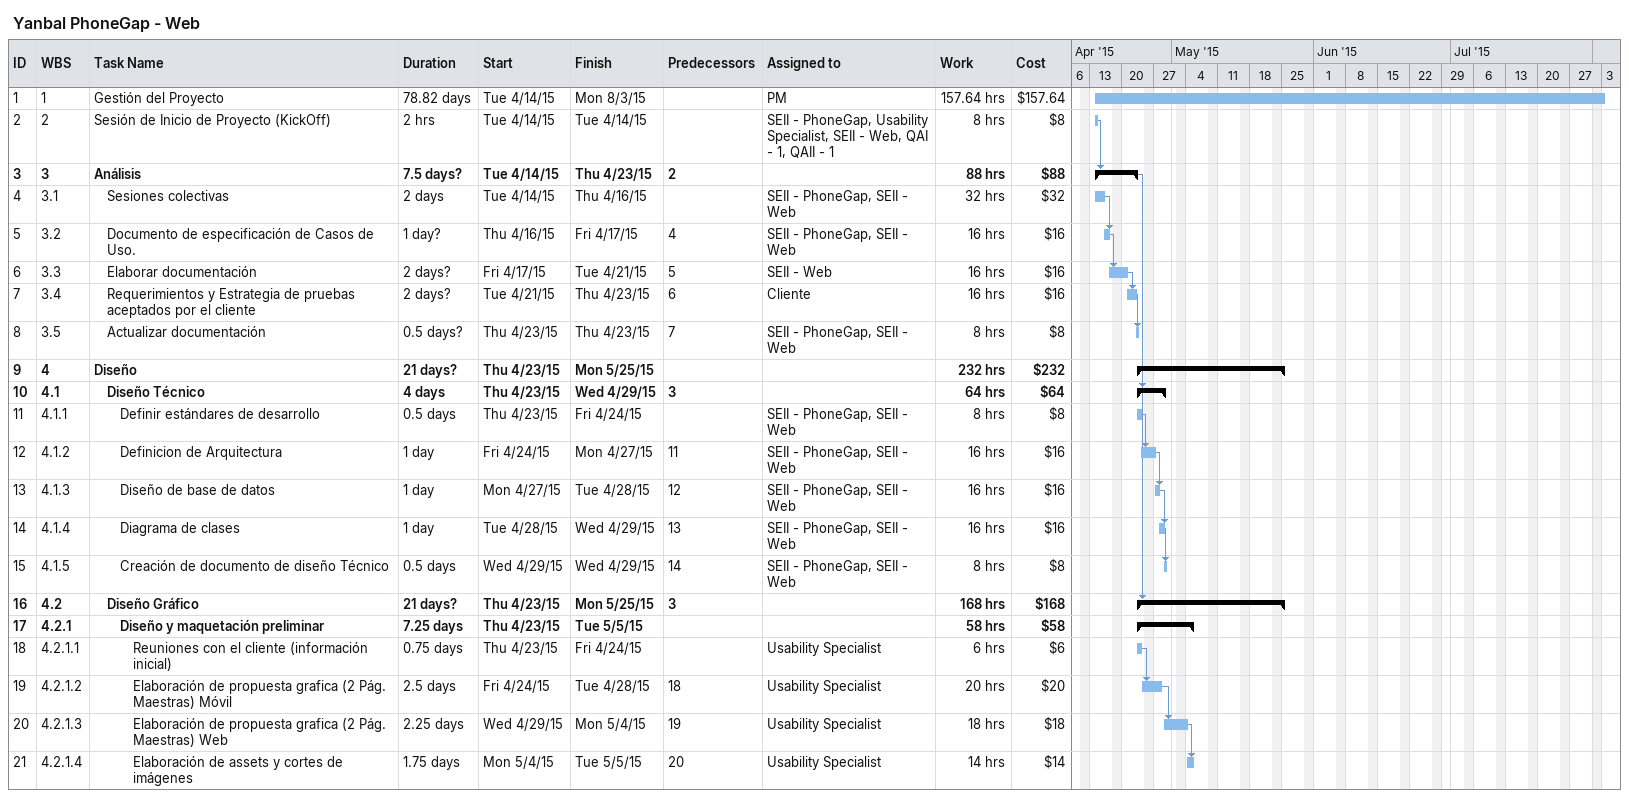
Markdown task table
Yanbal PhoneGap - Web

| ID | WBS | Task | Duration | Start | Finish | Predecessors | Resources | Work (h) | Cost ($) |
|---|---|---|---|---|---|---|---|---|---|
| 1 | 1 | Gestión del Proyecto | 78.82d | 2015-04-14 | 2015-08-03 |  | PM | 157.64 | 157.64 |
| 2 | 2 | Sesión de Inicio de Proyecto (KickOff) | 2h | 2015-04-14 | 2015-04-14 |  | SEII - PhoneGap, Usability Specialist, SEII - Web, QAI - 1, QAII - 1 | 8 | 8 |
| 3 | 3 | **Análisis** | 7.5d? | 2015-04-14 | 2015-04-23 | 2 |  | 88 | 88 |
| 4 | 3.1 | Sesiones colectivas | 2d | 2015-04-14 | 2015-04-16 |  | SEII - PhoneGap, SEII - Web | 32 | 32 |
| 5 | 3.2 | Documento de especificación de Casos de Uso. | 1d? | 2015-04-16 | 2015-04-17 | 4 | SEII - PhoneGap, SEII - Web | 16 | 16 |
| 6 | 3.3 | Elaborar documentación | 2d? | 2015-04-17 | 2015-04-21 | 5 | SEII - Web | 16 | 16 |
| 7 | 3.4 | Requerimientos y Estrategia de pruebas aceptados por el cliente | 2d? | 2015-04-21 | 2015-04-23 | 6 | Cliente | 16 | 16 |
| 8 | 3.5 | Actualizar documentación | 0.5d? | 2015-04-23 | 2015-04-23 | 7 | SEII - PhoneGap, SEII - Web | 8 | 8 |
| 9 | 4 | **Diseño** | 21d? | 2015-04-23 | 2015-05-25 |  |  | 232 | 232 |
| 10 | 4.1 | **Diseño Técnico** | 4d | 2015-04-23 | 2015-04-29 | 3 |  | 64 | 64 |
| 11 | 4.1.1 | Definir estándares de desarrollo | 0.5d | 2015-04-23 | 2015-04-24 |  | SEII - PhoneGap, SEII - Web | 8 | 8 |
| 12 | 4.1.2 | Definicion de Arquitectura | 1d | 2015-04-24 | 2015-04-27 | 11 | SEII - PhoneGap, SEII - Web | 16 | 16 |
| 13 | 4.1.3 | Diseño de base de datos | 1d | 2015-04-27 | 2015-04-28 | 12 | SEII - PhoneGap, SEII - Web | 16 | 16 |
| 14 | 4.1.4 | Diagrama de clases | 1d | 2015-04-28 | 2015-04-29 | 13 | SEII - PhoneGap, SEII - Web | 16 | 16 |
| 15 | 4.1.5 | Creación de documento de diseño Técnico | 0.5d | 2015-04-29 | 2015-04-29 | 14 | SEII - PhoneGap, SEII - Web | 8 | 8 |
| 16 | 4.2 | **Diseño Gráfico** | 21d? | 2015-04-23 | 2015-05-25 | 3 |  | 168 | 168 |
| 17 | 4.2.1 | **Diseño y maquetación preliminar** | 7.25d | 2015-04-23 | 2015-05-05 |  |  | 58 | 58 |
| 18 | 4.2.1.1 | Reuniones con el cliente (información inicial) | 0.75d | 2015-04-23 | 2015-04-24 |  | Usability Specialist | 6 | 6 |
| 19 | 4.2.1.2 | Elaboración de propuesta grafica (2 Pág. Maestras) Móvil | 2.5d | 2015-04-24 | 2015-04-28 | 18 | Usability Specialist | 20 | 20 |
| 20 | 4.2.1.3 | Elaboración de propuesta grafica (2 Pág. Maestras) Web | 2.25d | 2015-04-29 | 2015-05-04 | 19 | Usability Specialist | 18 | 18 |
| 21 | 4.2.1.4 | Elaboración de assets y cortes de imágenes | 1.75d | 2015-05-04 | 2015-05-05 | 20 | Usability Specialist | 14 | 14 |
